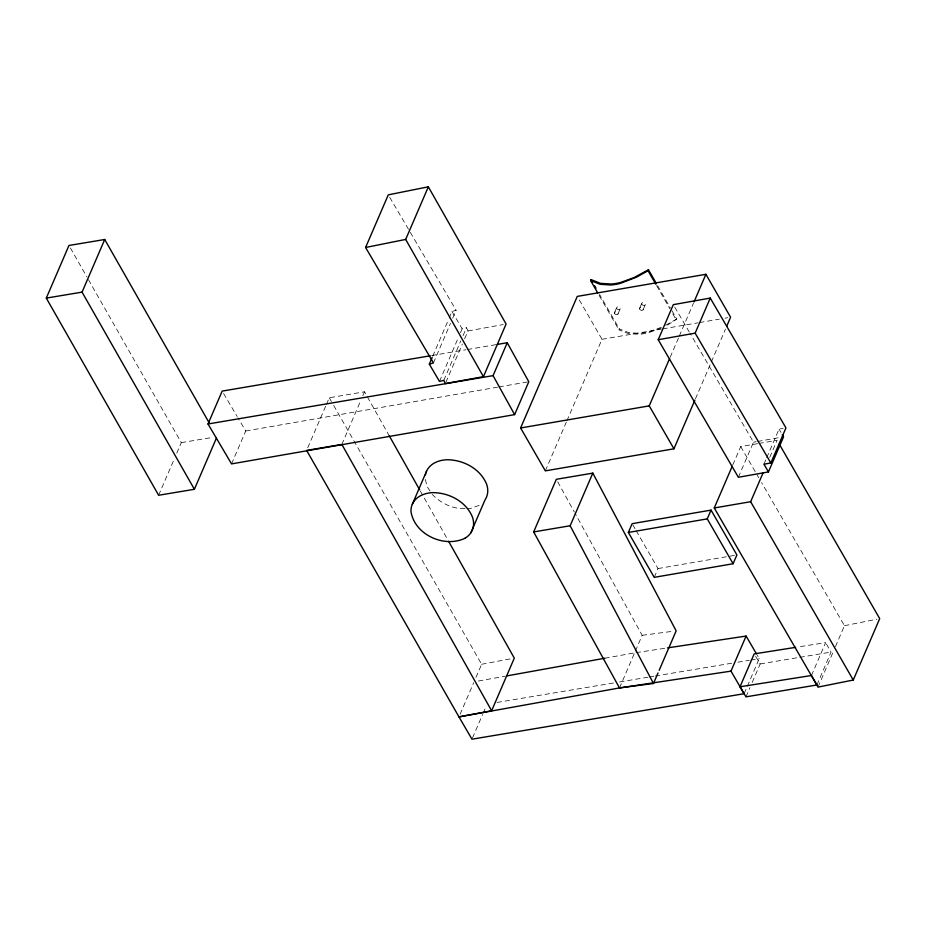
<?xml version="1.0" encoding="UTF-8"?>
<svg xmlns="http://www.w3.org/2000/svg" width="926" height="926" viewBox="0 0 926 926"><rect width="100%" height="100%" fill="white"/><g stroke="black" fill="none" stroke-linecap="round" stroke-linejoin="round"><path stroke-width="0.69" stroke-dasharray="4.63 3.47" d="M158.635 495.26L174.505 458.416M176.773 453.161L181.311 442.628L87.565 278.124M231.546 463.891L245.714 430.995L237.866 417.695M307.745 447.756L325.883 405.646M326.45 404.338L329.274 397.752L364.52 391.802L366.638 395.576M341.856 444.434L360.55 401.016M362.818 395.749L364.52 391.802M432.708 356.232L448.578 319.389M449.145 318.081L451.981 311.495L456.113 310.268L409.419 230.84M433.449 362.899L450.453 323.429M452.71 318.162L456.113 310.268M439.491 381.419L458.185 337.99M460.454 332.735L462.155 328.788L466.461 327.723L467.989 330.964L464.586 338.858M443.797 380.343L460.789 340.872M463.058 335.617L466.461 327.723M445.892 382.276L462.317 344.113M545.333 470.871L566.295 422.187M566.862 420.879L601.993 339.298L578.681 298.855M614.517 312.583L616.647 307.64M618.001 313.972L620.131 309.041M660.967 328.255L648.732 332.654A41.925 21.958 -29.8 0 1 639.16 334.298L628.384 333.603L618.915 329.876L619.332 328.915L599.539 294.399M460.083 714.293L473.695 682.682M475.964 677.415L481.636 664.266L332.145 402.764M639.635 308.265L641.764 303.334M643.119 309.654L645.248 304.723M472.515 737.895L482.596 714.502M483.152 713.205L485.953 706.712M667.496 325.084L676.744 319.053L671.084 309.203M670.192 357.204L678.7 337.469M679.267 336.15L693.435 303.253M695.461 398.805L710.763 363.281M711.33 361.962L725.486 329.066M654.231 577.338L658.004 568.564L635.722 529.915M619.494 687.937L634.796 652.413M635.363 651.105L642.158 635.305L575.023 513.27M732.825 464.864L740.696 446.563L757.503 443.681M738.369 477.272L753.486 442.188L689.939 333.14M763.95 464.181L766.184 458.983M766.74 457.687L779.055 429.097L783.199 428.379M769.784 457.294L777.099 440.313L758.903 443.438M744.122 693.713L759.239 658.629L757.167 655.064M745.997 696.85L749.956 687.636M752.225 682.381L760.165 663.954L755.512 656.129M811.465 675.505L825.633 642.621L797.054 647.124M816.906 684.974L831.073 652.078L825.633 642.621M818.028 687.104L833.215 651.835M835.472 646.603L844.466 625.698L761.6 482.643M676.744 319.053L665.076 325.57M661.372 327.295L649.149 331.693A41.936 21.958 -29.8 0 1 639.577 333.337L628.8 332.642L619.332 328.915M479.147 505.365L470.686 508.409L466.368 508.536M844.466 625.698L876.887 619.205M481.636 664.266L512.888 658.398M467.989 330.964L503.281 324.54M478.337 681.038L505.33 676.165M604.771 658.236L634.611 652.853M753.486 442.188L756.218 441.702M757.584 441.459L780.838 437.315M245.714 430.995L497.493 387.172M498.917 386.929L527.369 381.975M601.993 339.298L661.349 329.112M662.761 328.869L698.088 322.804M699.5 322.561L719.282 319.169M724.942 318.197L727.767 317.711M658.004 568.564L735.476 555.206M431.701 355.549L465.905 349.75M467.329 349.507L495.838 344.669M181.311 442.628L212.934 437.35M497.042 702.44L613.892 682.913M619.587 681.964L648.084 677.195M649.52 676.964L653.791 676.246M655.214 676.015L732.165 663.155M737.86 662.194L749.261 660.296M750.685 660.053L759.239 658.629M760.165 663.954L798.455 657.541M799.867 657.31L831.073 652.078M636.035 652.633L666.049 648.119M642.158 635.305L673.318 631.231M464.933 508.582C452.652 509.184 440.788 503.107 432.303 494.496M430.058 491.058L427.048 486.486L425.138 478.615M451.981 311.495L462.155 328.788M223.606 393.515L237.149 416.492M389.73 197.331L408.69 229.602M779.055 429.097L780.988 432.419M674.765 307.119L689.21 331.902M740.696 446.563L758.718 477.666M632.852 524.926L635.005 528.665M657.657 285.775L670.378 307.964M656.534 285.509L669.961 308.925M672.797 313.856L676.327 320.014M599.122 295.359L618.915 329.876M329.274 397.752L331.427 401.514M70.399 247.983L86.859 276.874M367.344 396.837L389.244 435.776M420.335 491.046L447.189 538.793M557.718 481.821L574.328 512.009M641.764 304.041A1.875 1.308 23.3 0 0 644.785 305.244A1.875 1.308 23.3 0 0 643.952 302.802A1.875 1.308 23.3 0 0 641.764 304.041M639.646 308.971A1.875 1.308 23.3 0 0 642.667 310.187A1.875 1.308 23.3 0 0 641.834 307.733A1.875 1.308 23.3 0 0 639.646 308.971M616.658 308.358A1.875 1.308 23.3 0 0 619.668 309.562A1.875 1.308 23.3 0 0 618.846 307.108A1.875 1.308 23.3 0 0 616.658 308.358M614.528 313.289A1.875 1.308 23.3 0 0 617.549 314.493A1.875 1.308 23.3 0 0 616.716 312.039A1.875 1.308 23.3 0 0 614.528 313.289"/><path stroke-width="1.39" d="M216.487 437.975L194.391 489.287L158.635 495.26L46.3 298.103L68.964 245.471L104.719 239.498L209.183 422.846M194.391 489.287L82.055 292.13L104.719 239.498M497.262 344.426L507.24 342.736L528.792 381.732L514.625 414.628L231.546 463.891L208.014 423.992L222.171 391.096L430.277 355.792M429.317 364.126L433.449 362.899L365.596 247.485L388.272 194.854L428.344 186.809L506.094 324.031L483.43 376.662L445.325 383.595L443.797 380.343L439.491 381.419L429.317 364.126L432.141 357.552M483.43 376.662L405.681 239.429L428.344 186.809M412.336 504.242L426.504 471.346M514.625 414.628L493.072 375.632L507.24 342.736M470.859 532.797L485.016 499.901A32.63 22.791 23.3 0 0 486.752 484.541C480.525 468.764 463.324 459.713 446.864 459.747A32.734 22.861 23.3 0 0 425.416 474.853M694.894 400.113L673.931 448.797L545.333 470.871L520.609 427.974L577.268 296.401L705.901 274.304L730.591 317.224L726.621 326.438M597.71 292.894L590.649 280.566L591.054 279.606L600.523 283.344L611.299 284.027A41.936 21.958 -29.8 0 0 620.871 282.384L634.009 277.592L648.466 269.755L656.245 283.31M658.016 672.959L653.49 683.481L619.494 687.937L533.665 531.929L556.329 479.298L592.814 473.128L676.154 630.861L659.15 670.331M590.649 280.566L600.117 284.305L610.894 284.988A41.925 21.958 -29.8 0 0 620.455 283.344L636.382 277.221L648.05 270.716L648.466 269.755M653.49 683.481L570.15 525.76L592.814 473.128M491.637 710.763L341.856 444.434L306.61 450.383L458.972 716.886L491.637 710.763L514.3 658.131L448.601 541.305M658.212 339.726L673.329 304.642L710.254 298.079L785.954 427.893L770.849 462.988L763.95 464.181L768.453 471.924L738.369 477.272L658.212 339.726L695.148 333.163L710.254 298.079M673.931 448.797L649.23 405.877L669.637 358.512M694.002 301.934L705.901 274.304M628.36 532.45L632.134 523.676L711.041 510.11L736.888 554.963L733.103 563.737L654.231 577.338L628.36 532.45L707.256 518.884L711.041 510.11M779.252 444.052L879.7 618.637L853.251 680.031L818.028 687.104L714.259 507.969L732.258 466.16M853.251 680.031L750.65 501.707L763.036 472.966M768.453 471.924L783.57 436.829L782.285 434.63M730.996 671.142L619.494 687.937L458.972 716.886L471.959 739.191L744.122 693.713L730.996 671.142L746.101 636.058L667.484 647.899M740.013 686.791L811.465 675.505L816.906 684.974L745.997 696.85L740.013 686.791L754.181 653.895L795.631 647.355M365.596 247.485L405.681 239.429M506.753 675.911L604.771 658.236M520.609 427.974L649.23 405.877M714.259 507.969L750.65 501.707M208.014 423.992L493.072 375.632M533.665 531.929L570.15 525.76M46.3 298.103L82.055 292.13M695.148 333.163L770.849 462.988M746.101 636.058L756.473 653.872M707.256 518.884L733.103 563.737M648.05 270.716L655.828 284.27M591.054 279.606L592.466 282.071M594.596 285.764L596.008 288.229M389.244 435.776L419.628 489.796M464.991 538.249C444.341 548.215 414.57 534.765 410.97 511.511A32.734 22.861 23.3 0 1 432.697 492.644C449.156 492.609 466.368 501.649 472.584 517.437A32.63 22.791 23.3 0 1 464.979 538.249"/></g></svg>
